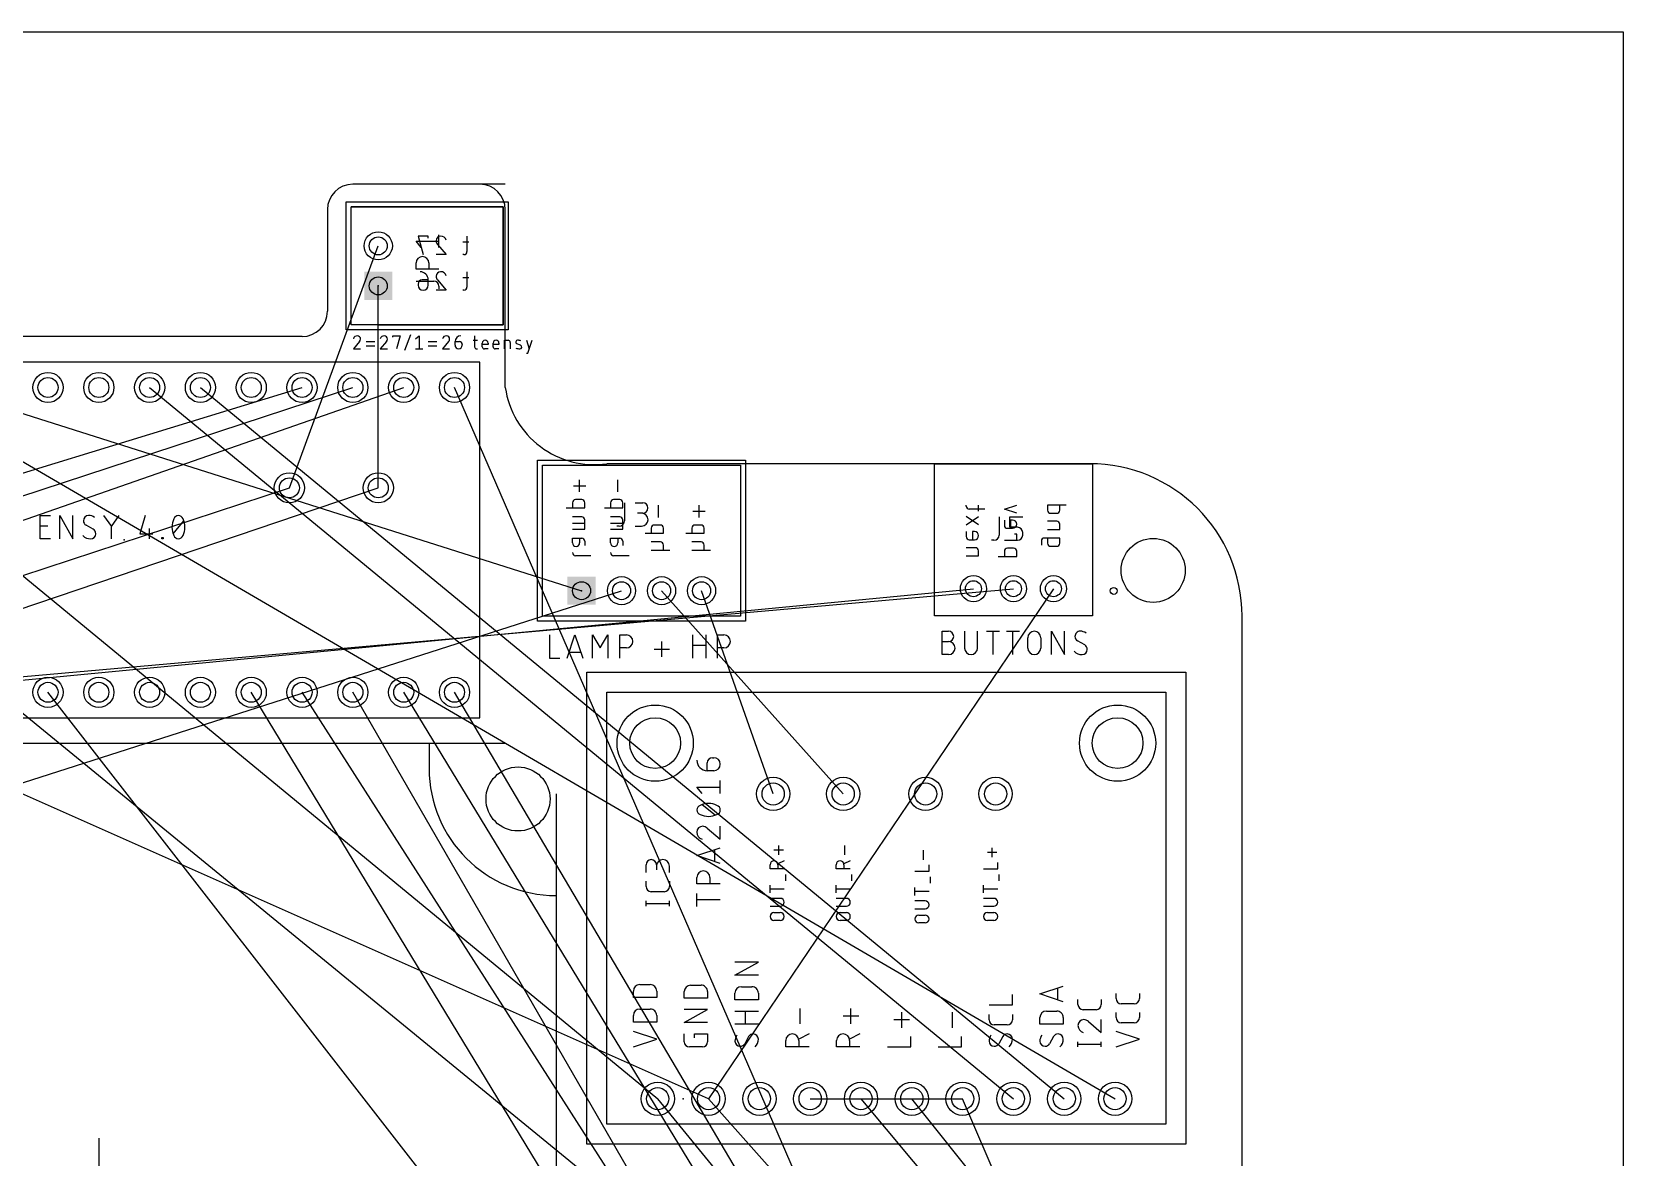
# Model space of a CAD drawing. Extents: x -53 to 76, y -69 to 67.
# Drawn here: x -3.3 to 76.2, y 11 to 67.3 of the extents above; entities that cross this region are included whole.
import ezdxf

# ---------------------------------------------------------------- set-up
doc = ezdxf.new("R2010")
doc.units = 0
for name, color, linetype in [('1', 12, 'CONTINUOUS'), ('105', 193, 'CONTINUOUS'), ('16', 132, 'CONTINUOUS'), ('17', 122, 'CONTINUOUS'), ('19', 53, 'CONTINUOUS'), ('20', 31, 'CONTINUOUS'), ('21', 251, 'CONTINUOUS'), ('23', 53, 'CONTINUOUS'), ('25', 251, 'CONTINUOUS'), ('27', 251, 'CONTINUOUS'), ('28', 251, 'CONTINUOUS'), ('44', 251, 'CONTINUOUS'), ('51', 251, 'CONTINUOUS')]:
    doc.layers.add(name, color=color, linetype=linetype)

# ---------------------------------------------------------------- blocks, each defined once
blk = doc.blocks.new('ROUNDP')
blk.add_circle((0, 0), 0.5)
blk = doc.blocks.new('SQUAREP')
blk.add_solid([(-0.5, -0.5), (0.5, -0.5), (-0.5, 0.5), (0.5, 0.5)])

msp = doc.modelspace()

# ---------------------------------------------------------------- linework, layer by layer
at = {"layer": '1'}
for p, q in [((-45.72, 67.31), (76.2, 67.31)), ((76.2, 67.31), (76.2, -68.58))]:
    msp.add_line(p, q, dxfattribs=at)
at = {"layer": '105'}
msp.add_line((0, 0), (0.0152, 12.0016), dxfattribs=at)
at = {"layer": '16'}
for p, q in [((-53.34, 67.31), (76.2, 67.31)), ((76.2, 67.31), (76.2, -68.58))]:
    msp.add_line(p, q, dxfattribs=at)
at = {"layer": '19'}
for p, q in [((9.525, 44.5135), (13.97, 56.61)), ((-27.9, 55.88), (24.13, 39.37)), ((13.97, 44.5135), (13.97, 54.61)), ((-41.91, 29.59), (15.24, 49.53)), ((-41.91, 31.59), (12.7, 49.53)), ((-41.91, 33.59), (10.16, 49.53)), ((-15.24, 49.53), (27.94, 13.97)), ((-10.16, 49.53), (50.8, 13.97)), ((2.54, 49.53), (45.72, 13.97)), ((5.08, 49.53), (48.26, 13.97)), ((50.8, -26.67), (17.78, 49.53)), ((-41.91, 27.59), (9.525, 44.5135)), ((-41.91, 25.59), (13.97, 44.5135)), ((-19.431, 24.765), (26.13, 39.37)), ((-12.7, 34.29), (45.72, 39.47)), ((-10.16, 34.29), (43.72, 39.47)), ((37.211, 29.21), (28.13, 39.37)), ((33.711, 29.21), (30.13, 39.37)), ((47.72, 39.47), (30.48, 13.97)), ((30.48, 13.97), (-15.24, 34.29)), ((-5.08, 34.29), (50.8, -11.43)), ((50.8, -34.29), (-2.54, 34.29)), ((50.8, -36.83), (7.62, 34.29)), ((50.8, -29.21), (10.16, 34.29)), ((50.8, -31.75), (12.7, 34.29)), ((50.8, -24.13), (15.24, 34.29)), ((50.8, -21.59), (17.78, 34.29)), ((50.8, -13.97), (27.94, 13.97)), ((50.8, -8.89), (30.48, 13.97)), ((35.56, 13.97), (43.18, 13.97)), ((38.1, 13.97), (50.8, -1.27)), ((50.8, 1.27), (40.64, 13.97)), ((50.8, -3.81), (43.18, 13.97))]:
    msp.add_line(p, q, dxfattribs=at)
at = {"layer": '20'}
for p, q in [((19.05, 59.69), (12.7, 59.69)), ((20.32, 59.69), (19.05, 59.69)), ((11.43, 58.42), (11.43, 53.34)), ((20.32, 49.53), (20.32, 58.42)), ((10.16, 52.07), (-7.62, 52.07)), ((49.53, 45.72), (25.4, 45.72)), ((57.15, 8.89), (57.15, 38.1)), ((-13.97, 31.75), (16.51, 31.75)), ((16.51, 31.75), (20.32, 31.75)), ((16.51, 31.75), (16.51, 30.48)), ((22.86, 29.21), (22.86, 24.13)), ((22.86, 24.13), (22.86, -17.4223))]:
    msp.add_line(p, q, dxfattribs=at)
for centre in [(52.705, 40.386), (20.955, 28.956)]:
    msp.add_circle(centre, 1.6, dxfattribs=at)
for centre, radius, start, end in [((12.7, 58.42), 1.27, 90, 180), ((19.05, 58.42), 1.27, 0, 90), ((10.16, 53.34), 1.27, 270, 0), ((24.765, 50.165), 4.4901, 188.1301, 278.1301), ((49.53, 38.1), 7.62, 0, 90), ((22.86, 30.48), 6.35, 180, 270)]:
    msp.add_arc(centre, radius, start, end, dxfattribs=at)
at = {"layer": '21'}
for p, q in [((20.22, 58.56), (12.62, 58.56)), ((20.22, 52.66), (20.22, 58.56)), ((13.97, 52.66), (20.22, 52.66)), ((19.05, 50.8), (-16.51, 50.8)), ((19.05, 33.02), (19.05, 50.8)), ((24.13, 45.642), (32.08, 45.642)), ((32.08, 45.642), (32.08, 38.094)), ((41.77, 38.12), (41.77, 45.72)), ((41.77, 45.72), (49.67, 45.72)), ((49.67, 45.72), (49.67, 38.12)), ((-2.9314, 41.9608), (-2.9314, 43.1292)), ((-2.9314, 43.1292), (-2.4122, 43.1292)), ((-1.9431, 41.9608), (-1.9431, 43.1292)), ((-1.9431, 43.1292), (-1.294, 41.9608)), ((-1.294, 41.9608), (-1.294, 43.1292)), ((0.2399, 43.1292), (0.6293, 42.5775)), ((0.6293, 42.5775), (1.0188, 43.1292)), ((2.317, 43.1292), (2.0574, 42.2204)), ((-2.9314, 42.6099), (-2.542, 42.6099)), ((-0.2808, 42.4476), (-0.6378, 42.6424)), ((0.6293, 41.9608), (0.6293, 42.5775)), ((2.0574, 42.2204), (2.7065, 42.2204)), ((2.5118, 42.4801), (2.5118, 41.9608)), ((3.7225, 42.2204), (4.2418, 42.8696)), ((-2.4122, 41.9608), (-2.9314, 41.9608)), ((3.1496, 41.9608), (3.1496, 42.0257)), ((3.1496, 42.0257), (3.2145, 42.0257)), ((3.2145, 41.9608), (3.1496, 41.9608)), ((3.2145, 42.0257), (3.2145, 41.9608)), ((22.18, 38.094), (22.18, 39.37)), ((32.08, 38.094), (22.18, 38.094)), ((49.67, 38.12), (41.77, 38.12)), ((25.4, 12.7), (25.4, 34.29)), ((25.4, 34.29), (53.34, 34.29)), ((53.34, 34.29), (53.34, 12.7)), ((-16.51, 33.02), (19.05, 33.02)), ((34.2251, 26.3976), (33.751, 26.3976)), ((33.988, 26.1606), (33.988, 26.6347)), ((37.29, 26.1606), (37.29, 26.6347)), ((41.227, 25.9193), (41.227, 26.3934)), ((44.8931, 26.2833), (44.419, 26.2833)), ((44.656, 26.0463), (44.656, 26.5204)), ((33.5534, 25.4726), (33.5534, 25.6702)), ((34.2646, 25.4726), (33.5534, 25.4726)), ((34.2646, 25.8677), (33.9485, 25.7097)), ((33.9485, 25.6702), (33.9485, 25.4726)), ((36.8554, 25.4726), (36.8554, 25.6702)), ((37.5666, 25.4726), (36.8554, 25.4726)), ((37.5666, 25.8677), (37.2505, 25.7097)), ((37.2505, 25.6702), (37.2505, 25.4726)), ((41.5036, 25.3428), (41.5036, 25.6589)), ((44.2214, 25.4698), (44.9326, 25.4698)), ((44.9326, 25.4698), (44.9326, 25.7859)), ((34.3436, 24.868), (34.3436, 25.1841)), ((37.6456, 24.868), (37.6456, 25.1841)), ((40.7924, 25.3428), (41.5036, 25.3428)), ((41.5826, 24.741), (41.5826, 25.0571)), ((45.0116, 24.868), (45.0116, 25.1841)), ((33.5534, 24.257), (33.5534, 24.6521)), ((34.2646, 24.4545), (33.5534, 24.4545)), ((34.067, 23.9892), (33.5534, 23.9892)), ((36.8554, 24.257), (36.8554, 24.6521)), ((37.5666, 24.4545), (36.8554, 24.4545)), ((37.369, 23.9892), (36.8554, 23.9892)), ((40.7924, 24.13), (40.7924, 24.5251)), ((41.5036, 24.3275), (40.7924, 24.3275)), ((44.2214, 24.257), (44.2214, 24.6521)), ((44.9326, 24.4545), (44.2214, 24.4545)), ((44.735, 23.9892), (44.2214, 23.9892)), ((33.5534, 23.5941), (34.067, 23.5941)), ((33.751, 23.2805), (34.067, 23.2805)), ((36.8554, 23.5941), (37.369, 23.5941)), ((37.053, 23.2805), (37.369, 23.2805)), ((41.306, 23.8622), (40.7924, 23.8622)), ((40.7924, 23.4671), (41.306, 23.4671)), ((40.99, 23.1535), (41.306, 23.1535)), ((44.2214, 23.5941), (44.735, 23.5941)), ((44.419, 23.2805), (44.735, 23.2805)), ((34.067, 22.8854), (33.751, 22.8854)), ((37.369, 22.8854), (37.053, 22.8854)), ((41.306, 22.7584), (40.99, 22.7584)), ((44.735, 22.8854), (44.419, 22.8854)), ((31.8008, 20.1422), (32.9692, 20.7913)), ((32.9692, 20.7913), (31.8008, 20.7913)), ((32.9692, 20.1422), (31.8008, 20.1422)), ((26.7208, 19.026), (26.7208, 19.3506)), ((27.0454, 19.6751), (27.5646, 19.6751)), ((27.8892, 19.3506), (27.8892, 19.026)), ((29.2608, 18.9992), (29.2608, 19.3237)), ((29.5854, 19.6483), (30.1046, 19.6483)), ((30.4292, 19.3237), (30.4292, 18.9992)), ((31.8008, 18.923), (31.8008, 19.2475)), ((32.1254, 19.5721), (32.6446, 19.5721)), ((32.9692, 19.2475), (32.9692, 18.923)), ((45.6692, 18.6586), (45.6692, 19.1778)), ((47.0408, 19.2095), (48.2092, 19.5989)), ((48.2092, 18.82), (47.0408, 19.2095)), ((47.9171, 19.5016), (47.9171, 18.9174)), ((50.8508, 18.9775), (50.8508, 19.2372)), ((52.0192, 19.2372), (52.0192, 18.9775)), ((27.8892, 19.026), (26.7208, 19.026)), ((27.0454, 18.4559), (27.5646, 18.4559)), ((30.4292, 18.9992), (29.2608, 18.9992)), ((29.2608, 17.78), (30.4292, 18.4291)), ((30.4292, 18.4291), (29.2608, 18.4291)), ((32.9692, 18.923), (31.8008, 18.923)), ((31.8008, 18.3529), (32.9692, 18.3529)), ((32.3201, 17.7038), (32.3201, 18.3529)), ((35.0548, 17.7077), (35.0548, 18.4867)), ((37.5948, 17.7077), (37.5948, 18.4867)), ((40.1348, 17.5223), (40.1348, 18.3013)), ((42.6748, 17.5223), (42.6748, 18.3013)), ((44.5008, 18.6586), (45.6692, 18.6586)), ((47.3654, 18.3529), (47.8846, 18.3529)), ((48.9458, 18.6798), (48.9458, 18.9394)), ((49.8546, 18.4201), (49.2054, 18.4201)), ((50.1142, 18.9394), (50.1142, 18.6798)), ((51.7596, 18.7179), (51.1104, 18.7179)), ((26.7208, 17.8068), (26.7208, 18.1314)), ((27.8892, 17.8068), (26.7208, 17.8068)), ((27.8892, 18.1314), (27.8892, 17.8068)), ((30.4292, 17.78), (29.2608, 17.78)), ((32.9692, 17.7038), (31.8008, 17.7038)), ((37.9843, 18.0972), (37.2054, 18.0972)), ((40.5243, 17.9118), (39.7454, 17.9118)), ((44.5008, 17.922), (44.5008, 18.1817)), ((45.4096, 17.6624), (44.7604, 17.6624)), ((45.6692, 18.1817), (45.6692, 17.922)), ((47.0408, 17.7038), (47.0408, 18.0283)), ((48.2092, 17.7038), (47.0408, 17.7038)), ((48.2092, 18.0283), (48.2092, 17.7038)), ((49.4651, 17.8322), (50.1142, 17.2805)), ((50.1142, 17.2805), (50.1142, 17.9296)), ((50.8508, 18.025), (50.8508, 18.2847)), ((51.7596, 17.7654), (51.1104, 17.7654)), ((52.0192, 18.2847), (52.0192, 18.025)), ((27.8892, 16.9503), (26.7208, 17.3397)), ((26.7208, 16.5608), (27.8892, 16.9503)), ((29.2608, 16.8204), (29.2608, 17.2099)), ((29.7801, 17.0152), (29.7801, 17.2099)), ((29.7801, 17.2099), (30.4292, 17.2099)), ((30.4292, 17.2099), (30.4292, 16.8204)), ((32.4824, 17.0801), (32.2876, 16.7231)), ((34.3408, 16.5608), (34.3408, 16.8854)), ((35.5092, 17.2099), (34.9899, 16.9503)), ((34.9899, 16.8854), (34.9899, 16.5608)), ((36.8808, 16.5608), (36.8808, 16.8854)), ((38.0492, 17.2099), (37.5299, 16.9503)), ((37.5299, 16.8854), (37.5299, 16.5608)), ((40.5892, 16.5608), (40.5892, 17.0801)), ((43.1292, 16.5608), (43.1292, 17.0801)), ((45.1824, 17.0801), (44.9876, 16.7231)), ((47.7224, 17.0801), (47.5276, 16.7231)), ((48.9458, 16.5608), (48.9458, 16.8204)), ((50.1142, 16.5608), (50.1142, 16.8204)), ((52.0192, 16.9503), (50.8508, 17.3397)), ((50.8508, 16.5608), (52.0192, 16.9503)), ((30.1696, 16.5608), (29.5204, 16.5608)), ((35.5092, 16.5608), (34.3408, 16.5608)), ((38.0492, 16.5608), (36.8808, 16.5608)), ((39.4208, 16.5608), (40.5892, 16.5608)), ((41.9608, 16.5608), (43.1292, 16.5608)), ((48.9458, 16.6906), (50.1142, 16.6906)), ((53.34, 12.7), (25.4, 12.7))]:
    msp.add_line(p, q, dxfattribs=at)
for centre, radius, start, end in [((-0.508, 42.8696), 0.2596, 90, 180), ((-0.508, 42.6424), 0.4868, 53.1294, 90), ((4.6204, 42.545), 0.9628, 154.0109, 180.0001), ((3.9821, 42.889), 0.2402, 90, 161.0751), ((3.9821, 42.889), 0.2402, 18.9248, 90.0002), ((3.3438, 42.545), 0.9629, 359.9999, 25.9891), ((-0.504, 42.8696), 0.2637, 180.0001, 239.4899), ((-0.4106, 42.2204), 0.2596, 270, 0), ((-0.4147, 42.2204), 0.2637, 359.9998, 59.4902), ((4.6205, 42.545), 0.9629, 180, 205.9888), ((3.3438, 42.545), 0.9629, 334.0112, 360), ((-0.4106, 42.5093), 0.5485, 224.7607, 270.0001), ((3.9821, 42.201), 0.2402, 198.9254, 269.9998), ((3.9821, 42.201), 0.2402, 270, 341.0747), ((33.751, 25.6702), 0.1976, 0, 180), ((37.053, 25.6702), 0.1976, 0, 180), ((34.067, 23.7916), 0.1976, 270, 90), ((37.369, 23.7916), 0.1976, 270, 90), ((44.735, 23.7916), 0.1976, 270, 90), ((33.751, 23.083), 0.1976, 90, 270), ((34.067, 23.083), 0.1976, 270, 90), ((37.053, 23.083), 0.1976, 90, 270), ((37.369, 23.083), 0.1976, 270, 90), ((40.99, 22.956), 0.1976, 90, 270), ((41.306, 23.6646), 0.1976, 270, 90), ((41.306, 22.956), 0.1976, 270, 90), ((44.419, 23.083), 0.1976, 90, 270), ((44.735, 23.083), 0.1976, 270, 90), ((27.0454, 19.3506), 0.3246, 90, 180), ((27.5646, 19.3506), 0.3246, 359.9994, 90), ((29.5854, 19.3237), 0.3246, 90, 180), ((30.1046, 19.3238), 0.3246, 359.9994, 90), ((32.1254, 19.2475), 0.3246, 90, 180), ((32.6446, 19.2476), 0.3246, 359.9994, 90), ((27.0454, 18.1314), 0.3246, 90, 180), ((27.5646, 18.1314), 0.3246, 359.9994, 90), ((47.3654, 18.0283), 0.3246, 90, 180), ((47.8846, 18.0284), 0.3246, 359.9994, 90), ((49.2054, 18.6798), 0.2596, 180.0014, 270), ((49.8546, 18.6798), 0.2596, 270, 0), ((51.1104, 18.9775), 0.2596, 180.0014, 270), ((51.7596, 18.9775), 0.2596, 270, 0), ((44.7604, 17.922), 0.2596, 180.0014, 270), ((45.4096, 17.922), 0.2596, 270, 0), ((49.2379, 17.6375), 0.2921, 90, 180), ((49.3211, 17.6375), 0.3753, 180.0001, 252.0554), ((49.2379, 17.6158), 0.3137, 43.6034, 90.0002), ((51.1104, 18.025), 0.2596, 180.0014, 270), ((51.7596, 18.025), 0.2596, 270, 0), ((29.5204, 16.8205), 0.2596, 180.0014, 270), ((30.1696, 16.8204), 0.2596, 270, 0), ((32.2876, 16.8529), 0.4868, 143.1294, 180), ((32.0604, 16.8529), 0.2596, 180, 270), ((32.0604, 16.857), 0.2637, 269.9998, 329.4902), ((32.7096, 16.9462), 0.2637, 90.0001, 149.4899), ((32.7096, 16.9503), 0.2596, 0, 90), ((32.4207, 16.9503), 0.5485, 314.761, 359.9999), ((34.6654, 16.8854), 0.3246, 0, 180), ((37.2054, 16.8854), 0.3246, 0, 180), ((44.9876, 16.8529), 0.4868, 143.1294, 180), ((44.7604, 16.8529), 0.2596, 180, 270), ((44.7604, 16.857), 0.2637, 269.9998, 329.4902), ((45.4096, 16.9462), 0.2637, 90.0001, 149.4899), ((45.4096, 16.9503), 0.2596, 0, 90), ((45.1207, 16.9503), 0.5485, 314.761, 359.9999), ((47.5276, 16.8529), 0.4868, 143.1294, 180), ((47.3004, 16.8529), 0.2596, 180, 270), ((47.3004, 16.857), 0.2637, 269.9998, 329.4902), ((47.9496, 16.9462), 0.2637, 90.0001, 149.4899), ((47.9496, 16.9503), 0.2596, 0, 90), ((47.6607, 16.9503), 0.5485, 314.761, 359.9999)]:
    msp.add_arc(centre, radius, start, end, dxfattribs=at)
at = {"layer": '23'}
for p in [(13.97, 54.61), (45.72, 45.72), (1.27, 41.91), (24.13, 39.37), (29.21, 13.97)]:
    msp.add_point(p, dxfattribs=at)
at = {"layer": '25'}
for p, q in [((16.1163, 56.5277), (15.8623, 56.8452)), ((15.8623, 56.8452), (17.0053, 56.8452)), ((17.0053, 56.5277), (17.0053, 57.1627)), ((15.8623, 55.4419), (15.8623, 55.7594)), ((16.4973, 55.7594), (16.4973, 55.4419)), ((17.0053, 55.4419), (15.8623, 55.4419)), ((15.8623, 54.8438), (16.7513, 54.8438)), ((17.0053, 54.5898), (17.0053, 54.4628)), ((26.2765, 43.7642), (26.2765, 42.8554)), ((26.8038, 43.7642), (27.1933, 43.7642)), ((27.1933, 43.2449), (26.9337, 43.2449)), ((45.0075, 43.0602), (45.0075, 42.1514)), ((45.5348, 42.5409), (45.5348, 43.0602)), ((45.5348, 43.0602), (46.184, 43.0602)), ((26.0169, 42.5958), (25.887, 42.5958)), ((26.8038, 42.5958), (27.1284, 42.5958)), ((45.9243, 42.5409), (45.5348, 42.5409)), ((46.184, 42.1514), (46.184, 42.2813)), ((44.7479, 41.8918), (44.618, 41.8918)), ((45.5348, 41.8918), (45.9243, 41.8918)), ((27.3558, 25.2765), (27.3558, 25.666)), ((27.8751, 25.666), (27.8751, 25.4063)), ((28.5242, 25.2765), (28.5242, 25.6011)), ((27.3558, 24.5804), (27.3558, 24.84)), ((28.5242, 24.84), (28.5242, 24.5804)), ((28.2646, 24.3207), (27.6154, 24.3207)), ((27.3558, 23.6044), (27.3558, 23.864)), ((27.3558, 23.7342), (28.5242, 23.7342)), ((28.5242, 23.6044), (28.5242, 23.864))]:
    msp.add_line(p, q, dxfattribs=at)
msp.add_circle((50.734, 39.361), 0.1736, dxfattribs=at)
for centre, radius, start, end in [((16.1798, 55.7594), 0.3175, 0, 180), ((16.7513, 54.5898), 0.254, 0, 90), ((27.1933, 43.5046), 0.2596, 270, 90), ((27.1284, 42.9204), 0.3246, 270, 90), ((26.0169, 42.8554), 0.2596, 270, 0), ((45.9243, 42.2813), 0.2596, 0, 90), ((44.7479, 42.1514), 0.2596, 270, 0), ((45.9243, 42.1514), 0.2596, 270, 0), ((27.6154, 25.666), 0.2596, 0, 180), ((28.1996, 25.6011), 0.3246, 0, 180), ((27.6154, 24.5804), 0.2596, 180.0014, 270), ((28.2646, 24.5804), 0.2596, 270, 0)]:
    msp.add_arc(centre, radius, start, end, dxfattribs=at)
at = {"layer": '27'}
for p, q in [((13.032, 51.8211), (12.7254, 51.4604)), ((13.3613, 51.8211), (13.7941, 51.8211)), ((14.376, 51.8211), (14.0694, 51.4604)), ((14.6994, 52.0375), (14.6994, 52.1096)), ((14.6994, 52.1096), (15.0601, 52.1096)), ((15.0601, 52.1096), (14.8797, 51.4604)), ((15.3025, 51.3883), (15.591, 52.1817)), ((15.8334, 51.9653), (16.0137, 52.1096)), ((16.0137, 52.1096), (16.0137, 51.4604)), ((16.4693, 51.8211), (16.9021, 51.8211)), ((17.484, 51.8211), (17.1774, 51.4604)), ((17.8074, 51.8211), (18.0238, 51.8211)), ((17.8074, 51.6407), (17.8074, 51.8211)), ((18.7147, 51.8932), (18.9311, 51.8932)), ((18.7868, 52.1096), (18.7868, 51.5686)), ((19.1664, 51.5686), (19.1664, 51.7489)), ((19.455, 51.7489), (19.455, 51.6768)), ((19.7124, 51.5686), (19.7124, 51.7489)), ((20.001, 51.7489), (20.001, 51.6768)), ((20.2794, 51.4604), (20.2794, 51.8932)), ((20.2794, 51.8932), (20.4598, 51.8932)), ((20.568, 51.785), (20.568, 51.4604)), ((21.0809, 51.6407), (20.9005, 51.7129)), ((21.3714, 51.8932), (21.5157, 51.4604)), ((21.4436, 51.244), (21.66, 51.8932)), ((12.7254, 51.4604), (13.0861, 51.4604)), ((13.3613, 51.6047), (13.7941, 51.6047)), ((14.0694, 51.4604), (14.4301, 51.4604)), ((15.8334, 51.4604), (16.1941, 51.4604)), ((16.4693, 51.6047), (16.9021, 51.6047)), ((17.1774, 51.4604), (17.5381, 51.4604)), ((18.1681, 51.6768), (18.1681, 51.6407)), ((18.895, 51.4604), (18.9311, 51.4604)), ((19.455, 51.6768), (19.1664, 51.6768)), ((19.455, 51.4604), (19.2746, 51.4604)), ((20.001, 51.6768), (19.7124, 51.6768)), ((20.001, 51.4604), (19.8206, 51.4604)), ((21.3714, 51.244), (21.4436, 51.244)), ((22.5281, 37.1602), (22.5281, 35.9918)), ((23.4134, 35.9918), (23.8029, 37.1602)), ((23.8029, 37.1602), (24.1924, 35.9918)), ((24.6707, 35.9918), (24.6707, 37.1602)), ((24.6707, 37.1602), (25.0602, 36.5111)), ((25.0602, 36.5111), (25.4497, 37.1602)), ((25.4497, 37.1602), (25.4497, 35.9918)), ((26.048, 35.9918), (26.048, 37.1602)), ((26.048, 37.1602), (26.3725, 37.1602)), ((28.1463, 36.0567), (28.1463, 36.8356)), ((29.6887, 35.9918), (29.6887, 37.1602)), ((29.6887, 36.6409), (30.3378, 36.6409)), ((30.3378, 37.1602), (30.3378, 35.9918)), ((30.9248, 35.9918), (30.9248, 37.1602)), ((30.9248, 37.1602), (31.2493, 37.1602)), ((42.1512, 36.1768), (42.1512, 37.3452)), ((42.1512, 37.3452), (42.4758, 37.3452)), ((42.1512, 36.8259), (42.4758, 36.8259)), ((43.2773, 37.3452), (43.2773, 36.5014)), ((43.9264, 36.5014), (43.9264, 37.3452)), ((44.3822, 37.3452), (45.0313, 37.3452)), ((44.7067, 36.1768), (44.7067, 37.3452)), ((45.3728, 37.3452), (46.0219, 37.3452)), ((45.6973, 36.1768), (45.6973, 37.3452)), ((46.4396, 36.5014), (46.4396, 37.0206)), ((47.0887, 37.0206), (47.0887, 36.5014)), ((47.6207, 36.1768), (47.6207, 37.3452)), ((47.6207, 37.3452), (48.2698, 36.1768)), ((48.2698, 36.1768), (48.2698, 37.3452)), ((49.283, 36.6636), (48.9259, 36.8584)), ((22.5281, 35.9918), (23.0474, 35.9918)), ((24.095, 36.2839), (23.5108, 36.2839)), ((26.3725, 36.5111), (26.048, 36.5111)), ((27.7568, 36.4462), (28.5358, 36.4462)), ((31.2493, 36.5111), (30.9248, 36.5111)), ((42.4758, 36.1768), (42.1512, 36.1768)), ((30.4151, 30.3713), (30.4151, 30.7608)), ((30.7396, 30.3713), (30.4151, 30.3713)), ((30.6747, 31.0204), (30.7396, 31.0204)), ((30.1554, 29.2283), (29.8958, 29.5529)), ((29.8958, 29.5529), (31.0642, 29.5529)), ((31.0642, 29.2283), (31.0642, 29.8775)), ((30.8046, 28.1503), (30.1554, 28.6695)), ((30.4151, 27.4941), (31.0642, 26.9423)), ((31.0642, 26.9423), (31.0642, 27.5915)), ((29.8958, 26.1239), (31.0642, 26.5134)), ((30.7721, 26.416), (30.7721, 25.8318)), ((31.0642, 25.7344), (29.8958, 26.1239)), ((29.8958, 24.7114), (29.8958, 25.0359)), ((31.0642, 24.7114), (29.8958, 24.7114)), ((30.5449, 25.0359), (30.5449, 24.7114)), ((29.8958, 23.5896), (29.8958, 24.2387)), ((31.0642, 23.9141), (29.8958, 23.9141))]:
    msp.add_line(p, q, dxfattribs=at)
for centre, radius, start, end in [((12.9238, 51.9011), 0.2085, 90.0002, 162.0556), ((12.9238, 51.9473), 0.1623, 0, 90), ((12.9117, 51.9473), 0.1743, 313.6036, 359.9996), ((14.2678, 51.9011), 0.2085, 90.0002, 162.0556), ((14.2678, 51.9473), 0.1623, 0, 90), ((14.2557, 51.9473), 0.1743, 313.6036, 359.9996), ((17.3758, 51.9011), 0.2085, 90.0002, 162.0556), ((17.3758, 51.9473), 0.1623, 0, 90), ((17.3637, 51.9473), 0.1743, 313.6036, 359.9996), ((18.0959, 51.8211), 0.2885, 90.0006, 180), ((18.0238, 51.6768), 0.1443, 0, 90), ((19.3107, 51.7489), 0.1443, 0, 180), ((19.8567, 51.7489), 0.1443, 0, 180), ((20.4598, 51.785), 0.1082, 0, 90), ((20.9353, 51.7997), 0.0935, 89.1804, 248.1978), ((20.9308, 51.4837), 0.4096, 65.7604, 89.1805), ((17.9877, 51.6407), 0.1803, 180, 0), ((18.895, 51.5686), 0.1082, 180, 270), ((19.2746, 51.5686), 0.1082, 180, 270), ((19.8206, 51.5686), 0.1082, 180, 270), ((21.0535, 52.072), 0.6116, 250.2087, 269.1824), ((21.0461, 51.5539), 0.0935, 269.1823, 68.1978), ((26.3725, 36.8356), 0.3246, 270, 90), ((31.2493, 36.8356), 0.3246, 270, 90), ((42.4758, 37.0856), 0.2596, 270, 90), ((42.4758, 36.5014), 0.3246, 270, 90), ((46.7641, 37.0206), 0.3246, 0, 180), ((49.0598, 37.0856), 0.2637, 179.9998, 239.4902), ((49.0558, 37.0856), 0.2596, 89.9993, 180), ((49.0558, 36.8584), 0.4868, 53.1301, 89.9993), ((49.1491, 36.4364), 0.2637, 0.0001, 59.4899), ((43.6018, 36.5014), 0.3246, 180, 0), ((46.7641, 36.5014), 0.3246, 180, 0), ((49.1531, 36.7253), 0.5485, 224.761, 269.9999), ((49.1531, 36.4364), 0.2596, 270, 0), ((30.4151, 30.8906), 0.5193, 180.0007, 270), ((30.6747, 30.7608), 0.2596, 90, 180), ((30.7396, 30.6959), 0.3246, 270, 90), ((30.48, 27.7716), 0.9629, 90.0001, 115.9889), ((30.48, 27.7716), 0.9629, 64.0112, 90), ((30.136, 28.4099), 0.2402, 108.924, 180.0001), ((30.136, 28.4099), 0.2402, 180, 251.0758), ((30.48, 29.0482), 0.9629, 244.0111, 269.9999), ((30.48, 29.0482), 0.9629, 270, 295.9888), ((30.824, 28.4099), 0.2402, 0, 71.0747), ((30.824, 28.4099), 0.2402, 288.9254, 359.9998), ((30.1879, 27.2994), 0.2921, 90, 180), ((30.2711, 27.2994), 0.3753, 180.0001, 252.0554), ((30.1879, 27.2777), 0.3137, 43.6034, 90.0002), ((30.2204, 25.0359), 0.3246, 0, 180)]:
    msp.add_arc(centre, radius, start, end, dxfattribs=at)
at = {"layer": '28'}
for p, q in [((16.4695, 57.0959), (15.9562, 57.0959)), ((15.9562, 57.0959), (16.2128, 56.1721)), ((16.4695, 56.9933), (16.4695, 57.0959)), ((16.9332, 56.6853), (17.3694, 56.1721)), ((18.5039, 56.788), (18.196, 56.788)), ((18.4013, 57.0959), (18.4013, 56.3261)), ((17.3694, 56.1721), (16.8562, 56.1721)), ((18.2473, 56.1721), (18.196, 56.1721)), ((16.4695, 54.9073), (16.1615, 54.9073)), ((16.4695, 54.6507), (16.4695, 54.9073)), ((16.9332, 54.9073), (17.3694, 54.3941)), ((18.5039, 55.01), (18.196, 55.01)), ((18.4013, 55.3179), (18.4013, 54.5481)), ((15.9562, 54.702), (15.9562, 54.6507)), ((17.3694, 54.3941), (16.8562, 54.3941)), ((18.2473, 54.3941), (18.196, 54.3941)), ((23.7274, 44.612), (24.3433, 44.612)), ((24.0354, 44.304), (24.0354, 44.9199)), ((25.9404, 44.304), (25.9404, 44.9199)), ((23.6761, 43.7678), (23.6761, 43.5112)), ((24.138, 43.9218), (23.8301, 43.9218)), ((24.292, 43.5112), (24.292, 43.7678)), ((25.5811, 43.7678), (25.5811, 43.5112)), ((26.043, 43.9218), (25.7351, 43.9218)), ((26.197, 43.5112), (26.197, 43.7678)), ((23.3682, 43.5112), (24.292, 43.5112)), ((24.138, 43.0599), (23.6761, 43.0599)), ((25.2732, 43.5112), (26.197, 43.5112)), ((26.043, 43.0599), (25.5811, 43.0599)), ((27.9724, 43.034), (27.9724, 43.6499)), ((29.6964, 43.342), (30.3123, 43.342)), ((30.0044, 43.034), (30.0044, 43.6499)), ((43.3611, 43.5986), (43.3611, 43.6499)), ((43.3611, 42.6678), (43.977, 43.0783)), ((43.977, 42.6678), (43.3611, 43.0783)), ((44.2849, 43.4446), (43.5151, 43.4446)), ((43.977, 43.342), (43.977, 43.6499)), ((45.2661, 43.4446), (45.882, 43.6499)), ((45.882, 43.2393), (45.2661, 43.4446)), ((48.3489, 43.6499), (47.4251, 43.6499)), ((47.4251, 43.6499), (47.4251, 43.3933)), ((47.5791, 43.2393), (47.887, 43.2393)), ((48.041, 43.3933), (48.041, 43.6499)), ((23.6761, 42.752), (24.292, 42.752)), ((23.6761, 42.444), (24.292, 42.444)), ((24.292, 42.444), (24.292, 42.9059)), ((25.5811, 42.752), (26.197, 42.752)), ((25.5811, 42.444), (26.197, 42.444)), ((26.197, 42.444), (26.197, 42.9059)), ((27.3052, 42.2412), (28.229, 42.2412)), ((27.6131, 42.4978), (27.6131, 42.2412)), ((28.075, 42.6518), (27.7671, 42.6518)), ((28.229, 42.2412), (28.229, 42.4978)), ((29.3372, 42.2412), (30.261, 42.2412)), ((29.6451, 42.4978), (29.6451, 42.2412)), ((30.107, 42.6518), (29.7991, 42.6518)), ((30.261, 42.2412), (30.261, 42.4978)), ((43.3611, 42.3283), (43.3611, 42.0717)), ((43.7717, 42.3283), (43.669, 42.3283)), ((43.669, 42.3283), (43.669, 41.9178)), ((45.2661, 42.8999), (45.2661, 42.6433)), ((45.4201, 42.4893), (45.6767, 42.4893)), ((45.6767, 42.8999), (45.574, 42.8999)), ((45.574, 42.8999), (45.574, 42.4893)), ((45.882, 42.2024), (45.7793, 42.2024)), ((45.882, 41.8944), (45.882, 42.2024)), ((47.887, 42.8444), (47.4251, 42.8444)), ((47.4251, 42.4339), (48.041, 42.4339)), ((48.041, 42.4339), (48.041, 42.6905)), ((23.6761, 41.7618), (23.6761, 41.9927)), ((23.6761, 41.9927), (24.138, 41.9927)), ((24.0354, 41.9927), (24.0354, 41.7618)), ((24.292, 41.8388), (24.292, 41.6335)), ((25.5811, 41.7618), (25.5811, 41.9927)), ((25.5811, 41.9927), (26.043, 41.9927)), ((25.9404, 41.9927), (25.9404, 41.7618)), ((26.197, 41.8388), (26.197, 41.6335)), ((28.075, 41.8073), (27.6131, 41.8073)), ((27.6131, 41.3967), (28.5369, 41.3967)), ((28.229, 41.3967), (28.229, 41.6533)), ((30.107, 41.8073), (29.6451, 41.8073)), ((29.6451, 41.3967), (30.5689, 41.3967)), ((30.261, 41.3967), (30.261, 41.6533)), ((43.823, 41.5183), (43.3611, 41.5183)), ((43.5151, 41.9178), (43.7717, 41.9178)), ((45.2661, 41.8944), (45.882, 41.8944)), ((45.728, 41.4944), (45.4201, 41.4944)), ((47.1172, 41.8459), (47.1172, 41.6407)), ((48.041, 41.9999), (47.2711, 41.9999)), ((47.4251, 41.9999), (47.4251, 41.7433)), ((47.5791, 41.5893), (47.887, 41.5893)), ((48.041, 41.7433), (48.041, 41.9999)), ((24.5999, 41.1189), (23.8301, 41.1189)), ((26.5049, 41.1189), (25.7351, 41.1189)), ((43.3611, 41.1078), (43.977, 41.1078)), ((43.977, 41.1078), (43.977, 41.3644)), ((44.9582, 41.0839), (45.882, 41.0839)), ((45.2661, 41.3405), (45.2661, 41.0839)), ((45.882, 41.0839), (45.882, 41.3405))]:
    msp.add_line(p, q, dxfattribs=at)
for centre, radius, start, end in [((17.0872, 56.8649), 0.231, 90.0008, 180), ((17.1043, 56.8649), 0.248, 179.9999, 226.3985), ((17.0872, 56.7992), 0.2967, 17.944, 90.0007), ((18.2473, 56.3261), 0.154, 270.0012, 360), ((16.1615, 54.702), 0.2053, 90, 179.9991), ((16.0589, 54.9073), 0.4106, 0, 90), ((17.0872, 55.0869), 0.231, 90.0008, 180), ((17.1043, 55.0869), 0.248, 179.9999, 226.3985), ((17.0872, 55.0212), 0.2967, 17.944, 90.0007), ((16.2128, 54.6507), 0.2566, 180, 0), ((18.2473, 54.5481), 0.154, 270.0012, 360), ((23.8301, 43.7678), 0.154, 90, 179.9988), ((24.138, 43.7678), 0.154, 0, 90), ((25.7351, 43.7678), 0.154, 90, 179.9988), ((26.043, 43.7678), 0.154, 0, 90), ((24.138, 42.9059), 0.154, 0, 90), ((26.043, 42.9059), 0.154, 0, 90), ((43.5151, 43.5986), 0.154, 180, 270), ((47.5791, 43.3933), 0.154, 180, 270), ((47.887, 43.3933), 0.154, 270, 0.0012), ((27.7671, 42.4978), 0.154, 90, 179.9988), ((28.075, 42.4978), 0.154, 0, 90), ((29.7991, 42.4978), 0.154, 90, 179.9988), ((30.107, 42.4978), 0.154, 0, 90), ((43.7717, 42.123), 0.2053, 270, 90), ((45.4201, 42.6433), 0.154, 180, 270), ((45.6767, 42.6946), 0.2053, 270, 90), ((47.887, 42.6905), 0.154, 0, 90), ((23.8557, 41.7618), 0.1796, 180, 0), ((24.138, 41.8388), 0.154, 0, 90), ((25.7607, 41.7618), 0.1796, 180, 0), ((26.043, 41.8388), 0.154, 0, 90), ((28.075, 41.6533), 0.154, 0, 90), ((30.107, 41.6533), 0.154, 0, 90), ((43.5151, 42.0717), 0.154, 180, 270), ((43.823, 41.3644), 0.154, 0, 90), ((45.4201, 41.3405), 0.154, 90, 179.9988), ((45.728, 41.3405), 0.154, 0, 90), ((47.2711, 41.8459), 0.154, 90, 179.9988), ((47.5791, 41.7433), 0.154, 180, 270), ((47.887, 41.7433), 0.154, 270, 0.0012), ((23.8301, 41.2729), 0.154, 180, 270), ((25.7351, 41.2729), 0.154, 180, 270)]:
    msp.add_arc(centre, radius, start, end, dxfattribs=at)
at = {"layer": '44'}
for centre, radius in [((13.97, 56.61), 0.45), ((13.97, 54.61), 0.45), ((-2.54, 49.53), 0.5), ((0, 49.53), 0.5), ((2.54, 49.53), 0.5), ((5.08, 49.53), 0.5), ((7.62, 49.53), 0.5), ((10.16, 49.53), 0.5), ((12.7, 49.53), 0.5), ((15.24, 49.53), 0.5), ((17.78, 49.53), 0.5), ((9.525, 44.5135), 0.5), ((13.97, 44.5135), 0.5), ((24.13, 39.37), 0.45), ((26.13, 39.37), 0.45), ((28.13, 39.37), 0.45), ((30.13, 39.37), 0.45), ((43.72, 39.47), 0.4), ((45.72, 39.47), 0.4), ((47.72, 39.47), 0.4), ((-2.54, 34.29), 0.5), ((0, 34.29), 0.5), ((2.54, 34.29), 0.5), ((5.08, 34.29), 0.5), ((7.62, 34.29), 0.5), ((10.16, 34.29), 0.5), ((12.7, 34.29), 0.5), ((15.24, 34.29), 0.5), ((17.78, 34.29), 0.5), ((27.813, 31.75), 1.27), ((50.927, 31.75), 1.27), ((33.711, 29.21), 0.555), ((37.211, 29.21), 0.555), ((41.331, 29.21), 0.555), ((44.831, 29.21), 0.555), ((27.94, 13.97), 0.555), ((30.48, 13.97), 0.555), ((33.02, 13.97), 0.555), ((35.56, 13.97), 0.555), ((38.1, 13.97), 0.555), ((40.64, 13.97), 0.555), ((43.18, 13.97), 0.555), ((45.72, 13.97), 0.555), ((48.26, 13.97), 0.555), ((50.8, 13.97), 0.555)]:
    msp.add_circle(centre, radius, dxfattribs=at)
at = {"layer": '51'}
for p, q in [((12.37, 52.41), (12.37, 58.81)), ((12.37, 58.81), (20.47, 58.81)), ((12.62, 52.66), (12.62, 58.56)), ((12.62, 58.56), (20.22, 58.56)), ((20.22, 58.56), (20.22, 52.66)), ((20.47, 58.81), (20.47, 52.41)), ((20.22, 52.66), (12.62, 52.66)), ((20.47, 52.41), (12.37, 52.41)), ((21.93, 45.892), (32.33, 45.892)), ((21.93, 37.844), (21.93, 45.892)), ((22.18, 45.642), (32.08, 45.642)), ((22.18, 38.094), (22.18, 45.642)), ((32.08, 45.642), (32.08, 38.094)), ((32.33, 45.892), (32.33, 37.844)), ((41.77, 45.72), (49.67, 45.72)), ((41.77, 38.12), (41.77, 45.72)), ((49.67, 45.72), (49.67, 38.12)), ((32.33, 37.844), (21.93, 37.844)), ((32.08, 38.094), (22.18, 38.094)), ((49.67, 38.12), (41.77, 38.12)), ((24.4, 11.7), (24.4, 35.29)), ((24.4, 35.29), (54.34, 35.29)), ((54.34, 35.29), (54.34, 11.7)), ((25.4, 12.7), (25.4, 34.29)), ((25.4, 34.29), (53.34, 34.29)), ((53.34, 34.29), (53.34, 12.7)), ((53.34, 12.7), (25.4, 12.7)), ((54.34, 11.7), (24.4, 11.7))]:
    msp.add_line(p, q, dxfattribs=at)

# ---------------------------------------------------------------- block references
at = {"layer": '17'}
for name, p, xscale, yscale, rotation in [('ROUNDP', (13.97, 56.61), 1.408, 1.408, 270), ('ROUNDP', (13.97, 56.61), 1.408, 1.408, 270), ('SQUAREP', (13.97, 54.61), 1.408, 1.408, 270), ('SQUAREP', (13.97, 54.61), 1.408, 1.408, 270), ('ROUNDP', (-2.54, 49.53), 1.508, 1.508, 90), ('ROUNDP', (-2.54, 49.53), 1.508, 1.508, 90), ('ROUNDP', (0, 49.53), 1.508, 1.508, 90), ('ROUNDP', (0, 49.53), 1.508, 1.508, 90), ('ROUNDP', (2.54, 49.53), 1.508, 1.508, 90), ('ROUNDP', (2.54, 49.53), 1.508, 1.508, 90), ('ROUNDP', (5.08, 49.53), 1.508, 1.508, 90), ('ROUNDP', (5.08, 49.53), 1.508, 1.508, 90), ('ROUNDP', (7.62, 49.53), 1.508, 1.508, 90), ('ROUNDP', (7.62, 49.53), 1.508, 1.508, 90), ('ROUNDP', (10.16, 49.53), 1.508, 1.508, 90), ('ROUNDP', (10.16, 49.53), 1.508, 1.508, 90), ('ROUNDP', (12.7, 49.53), 1.508, 1.508, 90), ('ROUNDP', (12.7, 49.53), 1.508, 1.508, 90), ('ROUNDP', (15.24, 49.53), 1.508, 1.508, 90), ('ROUNDP', (15.24, 49.53), 1.508, 1.508, 90), ('ROUNDP', (17.78, 49.53), 1.508, 1.508, 90), ('ROUNDP', (17.78, 49.53), 1.508, 1.508, 90), ('SQUAREP', (24.13, 39.37), 1.408, 1.408, 180), ('SQUAREP', (24.13, 39.37), 1.408, 1.408, 180), ('ROUNDP', (26.13, 39.37), 1.408, 1.408, 180), ('ROUNDP', (26.13, 39.37), 1.408, 1.408, 180), ('ROUNDP', (28.13, 39.37), 1.408, 1.408, 180), ('ROUNDP', (28.13, 39.37), 1.408, 1.408, 180), ('ROUNDP', (30.13, 39.37), 1.408, 1.408, 180), ('ROUNDP', (30.13, 39.37), 1.408, 1.408, 180), ('ROUNDP', (-2.54, 34.29), 1.508, 1.508, 90), ('ROUNDP', (-2.54, 34.29), 1.508, 1.508, 90), ('ROUNDP', (0, 34.29), 1.508, 1.508, 90), ('ROUNDP', (0, 34.29), 1.508, 1.508, 90), ('ROUNDP', (2.54, 34.29), 1.508, 1.508, 90), ('ROUNDP', (2.54, 34.29), 1.508, 1.508, 90), ('ROUNDP', (5.08, 34.29), 1.508, 1.508, 90), ('ROUNDP', (5.08, 34.29), 1.508, 1.508, 90), ('ROUNDP', (7.62, 34.29), 1.508, 1.508, 90), ('ROUNDP', (7.62, 34.29), 1.508, 1.508, 90), ('ROUNDP', (10.16, 34.29), 1.508, 1.508, 90), ('ROUNDP', (10.16, 34.29), 1.508, 1.508, 90), ('ROUNDP', (12.7, 34.29), 1.508, 1.508, 90), ('ROUNDP', (12.7, 34.29), 1.508, 1.508, 90), ('ROUNDP', (15.24, 34.29), 1.508, 1.508, 90), ('ROUNDP', (15.24, 34.29), 1.508, 1.508, 90), ('ROUNDP', (17.78, 34.29), 1.508, 1.508, 90), ('ROUNDP', (17.78, 34.29), 1.508, 1.508, 90), ('ROUNDP', (27.813, 31.75), 3.81, 3.81, 90), ('ROUNDP', (27.813, 31.75), 3.81, 3.81, 90), ('ROUNDP', (50.927, 31.75), 3.81, 3.81, 90), ('ROUNDP', (50.927, 31.75), 3.81, 3.81, 90), ('ROUNDP', (33.711, 29.21), 1.665, 1.665, 90), ('ROUNDP', (33.711, 29.21), 1.665, 1.665, 90), ('ROUNDP', (37.211, 29.21), 1.665, 1.665, 90), ('ROUNDP', (37.211, 29.21), 1.665, 1.665, 90), ('ROUNDP', (41.331, 29.21), 1.665, 1.665, 90), ('ROUNDP', (41.331, 29.21), 1.665, 1.665, 90), ('ROUNDP', (44.831, 29.21), 1.665, 1.665, 90), ('ROUNDP', (44.831, 29.21), 1.665, 1.665, 90), ('ROUNDP', (27.94, 13.97), 1.665, 1.665, 90), ('ROUNDP', (27.94, 13.97), 1.665, 1.665, 90), ('ROUNDP', (30.48, 13.97), 1.665, 1.665, 90), ('ROUNDP', (30.48, 13.97), 1.665, 1.665, 90), ('ROUNDP', (33.02, 13.97), 1.665, 1.665, 90), ('ROUNDP', (33.02, 13.97), 1.665, 1.665, 90), ('ROUNDP', (35.56, 13.97), 1.665, 1.665, 90), ('ROUNDP', (35.56, 13.97), 1.665, 1.665, 90), ('ROUNDP', (38.1, 13.97), 1.665, 1.665, 90), ('ROUNDP', (38.1, 13.97), 1.665, 1.665, 90), ('ROUNDP', (40.64, 13.97), 1.665, 1.665, 90), ('ROUNDP', (40.64, 13.97), 1.665, 1.665, 90), ('ROUNDP', (43.18, 13.97), 1.665, 1.665, 90), ('ROUNDP', (43.18, 13.97), 1.665, 1.665, 90), ('ROUNDP', (45.72, 13.97), 1.665, 1.665, 90), ('ROUNDP', (45.72, 13.97), 1.665, 1.665, 90), ('ROUNDP', (48.26, 13.97), 1.665, 1.665, 90), ('ROUNDP', (48.26, 13.97), 1.665, 1.665, 90), ('ROUNDP', (50.8, 13.97), 1.665, 1.665, 90), ('ROUNDP', (50.8, 13.97), 1.665, 1.665, 90)]:
    msp.add_blockref(name, p, dxfattribs=dict(at, xscale=xscale, yscale=yscale, rotation=rotation))
for p, xscale, yscale in [((9.525, 44.5135), 1.508, 1.508), ((9.525, 44.5135), 1.508, 1.508), ((13.97, 44.5135), 1.508, 1.508), ((13.97, 44.5135), 1.508, 1.508), ((43.72, 39.47), 1.308, 1.308), ((43.72, 39.47), 1.308, 1.308), ((45.72, 39.47), 1.308, 1.308), ((45.72, 39.47), 1.308, 1.308), ((47.72, 39.47), 1.308, 1.308), ((47.72, 39.47), 1.308, 1.308)]:
    msp.add_blockref('ROUNDP', p, dxfattribs=dict(at, xscale=xscale, yscale=yscale))

doc.saveas('drawing.dxf')
